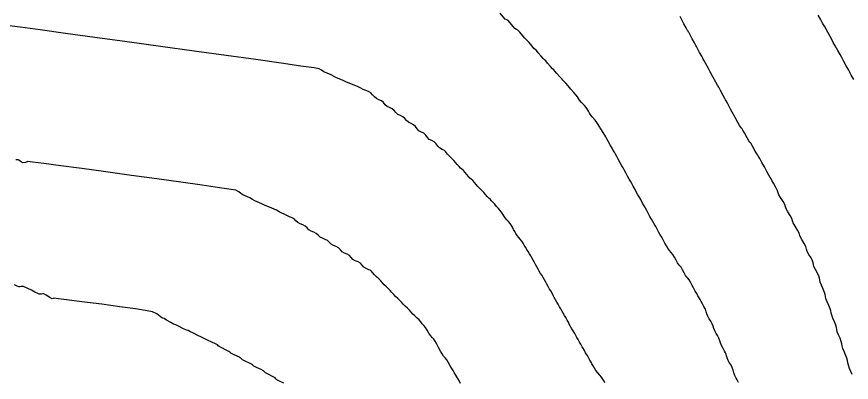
# Model space of a CAD drawing. Header units: millimetres. Extents: x 340454 to 342791, y 6993867 to 6995092.
# Drawn here: x 340951.8 to 341014.6, y 6994484.8 to 6994512.3 of the extents above; entities that cross this region are included whole.
import ezdxf

# ---------------------------------------------------------------- set-up
doc = ezdxf.new("R2010")
doc.units = ezdxf.units.MM
doc.header["$LTSCALE"] = 10
doc.layers.add('T-HM-CURVA_INTERMEDIARIA', color=45, linetype='Continuous')
doc.layers.add('T-HM-CURVA_MESTRA', color=20, linetype='Continuous')

msp = doc.modelspace()

# ---------------------------------------------------------------- linework, layer by layer
at = {"layer": 'T-HM-CURVA_INTERMEDIARIA', "color": 45, "linetype": 'Continuous', "lineweight": -3, "flags": 128}
for points, elevation in [([(341006.135, 6994484.762), (341006.039, 6994484.95), (341005.943, 6994485.091), (341005.842, 6994485.277), (341005.771, 6994485.489), (341005.726, 6994485.678), (341005.653, 6994485.894), (341005.543, 6994486.106), (341005.437, 6994486.272), (341005.353, 6994486.42), (341005.276, 6994486.625), (341005.231, 6994486.772), (341005.195, 6994486.885), (341005.154, 6994486.997), (341005.084, 6994487.113), (341004.967, 6994487.304), (341004.846, 6994487.534), (341004.771, 6994487.732), (341004.726, 6994487.896), (341004.651, 6994488.094), (341004.544, 6994488.29), (341004.44, 6994488.45), (341004.335, 6994488.642), (341004.262, 6994488.834), (341004.218, 6994488.994), (341004.145, 6994489.186), (341004.037, 6994489.384), (341003.928, 6994489.551), (341003.822, 6994489.744), (341003.75, 6994489.931), (341003.706, 6994490.085), (341003.636, 6994490.273), (341003.531, 6994490.483), (341003.422, 6994490.672), (341003.314, 6994490.857), (341003.23, 6994491.009), (341003.163, 6994491.129), (341003.079, 6994491.281), (341002.98, 6994491.46), (341002.878, 6994491.646), (341002.752, 6994491.876), (341002.624, 6994492.117), (341002.52, 6994492.316), (341002.418, 6994492.485), (341002.322, 6994492.606), (341002.238, 6994492.696), (341002.143, 6994492.817), (341002.031, 6994493.013), (341001.915, 6994493.242), (341001.804, 6994493.436), (341001.67, 6994493.599), (341001.536, 6994493.761), (341001.423, 6994493.96), (341001.304, 6994494.195), (341001.193, 6994494.391), (341001.065, 6994494.552), (341000.931, 6994494.709), (341000.808, 6994494.879), (341000.694, 6994495.059), (341000.582, 6994495.26), (341000.459, 6994495.495), (341000.35, 6994495.697), (341000.241, 6994495.879), (341000.133, 6994496.061), (341000.021, 6994496.266), (340999.893, 6994496.506), (340999.783, 6994496.709), (340999.677, 6994496.886), (340999.572, 6994497.063), (340999.459, 6994497.27), (340999.328, 6994497.518), (340999.217, 6994497.722), (340999.114, 6994497.895), (340999.012, 6994498.067), (340998.899, 6994498.276), (340998.763, 6994498.531), (340998.651, 6994498.737), (340998.552, 6994498.904), (340998.453, 6994499.072), (340998.339, 6994499.283), (340998.199, 6994499.545), (340998.087, 6994499.753), (340997.991, 6994499.916), (340997.895, 6994500.078), (340997.779, 6994500.291), (340997.636, 6994500.56), (340997.523, 6994500.77), (340997.43, 6994500.928), (340997.337, 6994501.086), (340997.221, 6994501.3), (340997.074, 6994501.577), (340996.959, 6994501.788), (340996.87, 6994501.943), (340996.78, 6994502.094), (340996.691, 6994502.244), (340996.604, 6994502.395), (340996.488, 6994502.61), (340996.338, 6994502.892), (340996.224, 6994503.104), (340996.14, 6994503.25), (340996.054, 6994503.395), (340995.927, 6994503.597), (340995.758, 6994503.86), (340995.633, 6994504.058), (340995.554, 6994504.201), (340995.469, 6994504.34), (340995.325, 6994504.517), (340995.128, 6994504.744), (340994.986, 6994504.917), (340994.901, 6994505.054), (340994.825, 6994505.193), (340994.75, 6994505.331), (340994.667, 6994505.464), (340994.519, 6994505.632), (340994.31, 6994505.854), (340994.164, 6994506.018), (340994.084, 6994506.146), (340994.005, 6994506.275), (340993.893, 6994506.411), (340993.719, 6994506.61), (340993.508, 6994506.851), (340993.295, 6994507.1), (340993.117, 6994507.309), (340993.006, 6994507.434), (340992.908, 6994507.526), (340992.811, 6994507.619), (340992.664, 6994507.787), (340992.45, 6994508.039), (340992.305, 6994508.206), (340992.21, 6994508.296), (340992.114, 6994508.387), (340991.967, 6994508.556), (340991.75, 6994508.812), (340991.605, 6994508.979), (340991.511, 6994509.068), (340991.418, 6994509.157), (340991.271, 6994509.326), (340991.051, 6994509.585), (340990.905, 6994509.753), (340990.814, 6994509.84), (340990.722, 6994509.927), (340990.575, 6994510.097), (340990.352, 6994510.36), (340990.207, 6994510.528), (340990.117, 6994510.614), (340990.027, 6994510.699), (340989.881, 6994510.872), (340989.656, 6994511.14), (340989.508, 6994511.304), (340989.401, 6994511.358), (340989.294, 6994511.411), (340989.146, 6994511.58), (340988.921, 6994511.853), (340988.774, 6994512.021), (340988.668, 6994512.073), (340988.563, 6994512.124), (340988.414, 6994512.294), (340988.187, 6994512.571)], 717), ([(341014.691, 6994485.346), (341014.6, 6994485.586), (341014.499, 6994485.817), (341014.411, 6994486.05), (341014.361, 6994486.245), (341014.333, 6994486.403), (341014.283, 6994486.598), (341014.191, 6994486.84), (341014.085, 6994487.083), (341013.994, 6994487.318), (341013.946, 6994487.505), (341013.919, 6994487.657), (341013.87, 6994487.844), (341013.777, 6994488.087), (341013.665, 6994488.342), (341013.574, 6994488.579), (341013.527, 6994488.758), (341013.5, 6994488.904), (341013.454, 6994489.083), (341013.358, 6994489.328), (341013.242, 6994489.595), (341013.149, 6994489.834), (341013.104, 6994490.005), (341013.078, 6994490.144), (341013.033, 6994490.315), (341012.936, 6994490.562), (341012.815, 6994490.84), (341012.72, 6994491.081), (341012.677, 6994491.244), (341012.652, 6994491.377), (341012.608, 6994491.54), (341012.51, 6994491.789), (341012.383, 6994492.079), (341012.287, 6994492.322), (341012.247, 6994492.478), (341012.224, 6994492.605), (341012.179, 6994492.759), (341012.069, 6994492.994), (341011.924, 6994493.268), (341011.816, 6994493.498), (341011.776, 6994493.646), (341011.756, 6994493.768), (341011.712, 6994493.915), (341011.593, 6994494.14), (341011.432, 6994494.404), (341011.313, 6994494.618), (341011.256, 6994494.806), (341011.198, 6994494.994), (341011.068, 6994495.236), (341010.894, 6994495.53), (341010.791, 6994495.707), (341010.748, 6994495.825), (341010.718, 6994495.918), (341010.696, 6994495.985), (341010.672, 6994496.053), (341010.574, 6994496.219), (341010.391, 6994496.53), (341010.257, 6994496.775), (341010.2, 6994496.941), (341010.142, 6994497.106), (341010.018, 6994497.329), (341009.843, 6994497.62), (341009.72, 6994497.838), (341009.665, 6994497.997), (341009.61, 6994498.155), (341009.484, 6994498.379), (341009.303, 6994498.679), (341009.18, 6994498.896), (341009.127, 6994499.047), (341009.074, 6994499.199), (341008.95, 6994499.435), (341008.768, 6994499.759), (341008.649, 6994499.969), (341008.583, 6994500.088), (341008.517, 6994500.207), (341008.427, 6994500.371), (341008.273, 6994500.652), (341008.087, 6994500.99), (341007.897, 6994501.339), (341007.737, 6994501.634), (341007.648, 6994501.79), (341007.574, 6994501.879), (341007.5, 6994501.969), (341007.375, 6994502.193), (341007.179, 6994502.559), (341007.056, 6994502.78), (341006.986, 6994502.866), (341006.915, 6994502.951), (341006.79, 6994503.178), (341006.59, 6994503.551), (341006.467, 6994503.775), (341006.401, 6994503.857), (341006.333, 6994503.938), (341006.271, 6994504.025), (341006.212, 6994504.116), (341006.088, 6994504.344), (341005.886, 6994504.72), (341005.764, 6994504.946), (341005.71, 6994505.036), (341005.656, 6994505.127), (341005.531, 6994505.357), (341005.325, 6994505.74), (341005.202, 6994505.967), (341005.151, 6994506.053), (341005.1, 6994506.138), (341004.975, 6994506.37), (341004.764, 6994506.761), (341004.641, 6994506.99), (341004.593, 6994507.07), (341004.546, 6994507.151), (341004.419, 6994507.384), (341004.205, 6994507.783), (341004.08, 6994508.014), (341004.036, 6994508.089), (341003.991, 6994508.164), (341003.864, 6994508.4), (341003.646, 6994508.806), (341003.521, 6994509.039), (341003.479, 6994509.109), (341003.438, 6994509.179), (341003.358, 6994509.327), (341003.199, 6994509.624), (341003.04, 6994509.92), (341002.961, 6994510.065), (341002.923, 6994510.13), (341002.885, 6994510.195), (341002.805, 6994510.343), (341002.643, 6994510.645), (341002.481, 6994510.946), (341002.403, 6994511.092), (341002.368, 6994511.152), (341002.333, 6994511.211), (341002.298, 6994511.27), (341002.264, 6994511.329), (341002.185, 6994511.476), (341002.022, 6994511.78), (341001.859, 6994512.084), (341001.781, 6994512.229), (341001.75, 6994512.283), (341001.719, 6994512.336)], 716), ([(340996.067, 6994484.725), (340996.008, 6994484.854), (340995.919, 6994485.007), (340995.8, 6994485.162), (340995.675, 6994485.302), (340995.529, 6994485.481), (340995.391, 6994485.671), (340995.283, 6994485.83), (340995.176, 6994486.002), (340995.087, 6994486.16), (340995.022, 6994486.288), (340994.936, 6994486.448), (340994.827, 6994486.632), (340994.72, 6994486.807), (340994.61, 6994486.995), (340994.521, 6994487.157), (340994.453, 6994487.288), (340994.364, 6994487.45), (340994.256, 6994487.633), (340994.153, 6994487.802), (340994.044, 6994487.988), (340993.953, 6994488.155), (340993.883, 6994488.288), (340993.792, 6994488.454), (340993.686, 6994488.636), (340993.587, 6994488.799), (340993.479, 6994488.983), (340993.386, 6994489.153), (340993.315, 6994489.29), (340993.222, 6994489.46), (340993.117, 6994489.64), (340993.022, 6994489.797), (340992.915, 6994489.98), (340992.82, 6994490.154), (340992.747, 6994490.293), (340992.653, 6994490.467), (340992.548, 6994490.646), (340992.457, 6994490.796), (340992.351, 6994490.978), (340992.255, 6994491.155), (340992.18, 6994491.297), (340992.084, 6994491.475), (340991.981, 6994491.653), (340991.894, 6994491.796), (340991.789, 6994491.977), (340991.69, 6994492.158), (340991.614, 6994492.304), (340991.516, 6994492.485), (340991.414, 6994492.663), (340991.33, 6994492.803), (340991.227, 6994492.977), (340991.125, 6994493.15), (340991.043, 6994493.287), (340990.944, 6994493.461), (340990.844, 6994493.644), (340990.764, 6994493.798), (340990.666, 6994493.979), (340990.569, 6994494.15), (340990.49, 6994494.285), (340990.389, 6994494.454), (340990.28, 6994494.627), (340990.188, 6994494.769), (340990.08, 6994494.94), (340989.985, 6994495.108), (340989.912, 6994495.244), (340989.808, 6994495.406), (340989.685, 6994495.56), (340989.575, 6994495.679), (340989.453, 6994495.831), (340989.349, 6994495.991), (340989.276, 6994496.125), (340989.185, 6994496.29), (340989.095, 6994496.455), (340989.024, 6994496.586), (340988.921, 6994496.742), (340988.794, 6994496.891), (340988.674, 6994497.008), (340988.548, 6994497.153), (340988.448, 6994497.305), (340988.379, 6994497.433), (340988.28, 6994497.586), (340988.162, 6994497.735), (340988.049, 6994497.859), (340987.91, 6994498.015), (340987.771, 6994498.18), (340987.658, 6994498.314), (340987.535, 6994498.45), (340987.418, 6994498.564), (340987.319, 6994498.651), (340987.202, 6994498.765), (340987.072, 6994498.912), (340986.952, 6994499.058), (340986.824, 6994499.204), (340986.707, 6994499.318), (340986.61, 6994499.403), (340986.494, 6994499.517), (340986.364, 6994499.664), (340986.242, 6994499.813), (340986.113, 6994499.96), (340985.998, 6994500.072), (340985.902, 6994500.157), (340985.787, 6994500.269), (340985.656, 6994500.418), (340985.532, 6994500.569), (340985.403, 6994500.716), (340985.289, 6994500.827), (340985.194, 6994500.912), (340985.08, 6994501.023), (340984.95, 6994501.172), (340984.823, 6994501.326), (340984.694, 6994501.474), (340984.581, 6994501.584), (340984.487, 6994501.667), (340984.375, 6994501.777), (340984.215, 6994501.957), (340984.058, 6994502.144), (340983.985, 6994502.232), (340983.923, 6994502.265), (340983.806, 6994502.309), (340983.6, 6994502.424), (340983.477, 6994502.56), (340983.348, 6994502.734), (340983.209, 6994502.882), (340983.018, 6994502.976), (340982.826, 6994503.07), (340982.692, 6994503.215), (340982.568, 6994503.387), (340982.434, 6994503.531), (340982.244, 6994503.625), (340982.053, 6994503.718), (340981.916, 6994503.861), (340981.789, 6994504.03), (340981.653, 6994504.172), (340981.466, 6994504.267), (340981.274, 6994504.358), (340981.129, 6994504.488), (340980.991, 6994504.639), (340980.846, 6994504.769), (340980.657, 6994504.862), (340980.468, 6994504.954), (340980.323, 6994505.085), (340980.184, 6994505.237), (340980.039, 6994505.367), (340979.851, 6994505.459), (340979.663, 6994505.551), (340979.518, 6994505.682), (340979.378, 6994505.835), (340979.233, 6994505.966), (340979.046, 6994506.058), (340978.858, 6994506.149), (340978.713, 6994506.281), (340978.572, 6994506.435), (340978.428, 6994506.566), (340978.247, 6994506.666), (340978.053, 6994506.748), (340977.866, 6994506.839), (340977.677, 6994506.931), (340977.49, 6994507.025), (340977.3, 6994507.114), (340977.116, 6994507.185), (340976.922, 6994507.252), (340976.738, 6994507.323), (340976.547, 6994507.415), (340976.357, 6994507.509), (340976.176, 6994507.581), (340975.986, 6994507.651), (340975.807, 6994507.728), (340975.623, 6994507.833), (340975.439, 6994507.938), (340975.259, 6994508.012), (340975.07, 6994508.08), (340974.892, 6994508.157), (340974.716, 6994508.282), (340974.536, 6994508.389), (340974.158, 6994508.45), (340973.169, 6994508.593), (340971.669, 6994508.806), (340969.76, 6994509.075), (340967.545, 6994509.384), (340965.124, 6994509.721), (340962.601, 6994510.07), (340960.077, 6994510.418), (340957.654, 6994510.751), (340955.433, 6994511.054), (340953.517, 6994511.313), (340952.007, 6994511.515), (340951.006, 6994511.645)], 718), ([(340985.196, 6994484.69), (340985.108, 6994484.853), (340984.992, 6994485.057), (340984.843, 6994485.311), (340984.723, 6994485.512), (340984.625, 6994485.667), (340984.527, 6994485.821), (340984.412, 6994486.023), (340984.268, 6994486.277), (340984.148, 6994486.472), (340984.034, 6994486.609), (340983.919, 6994486.745), (340983.818, 6994486.907), (340983.694, 6994487.125), (340983.544, 6994487.388), (340983.397, 6994487.647), (340983.277, 6994487.86), (340983.176, 6994488.02), (340983.054, 6994488.155), (340982.931, 6994488.289), (340982.813, 6994488.474), (340982.675, 6994488.708), (340982.556, 6994488.896), (340982.437, 6994489.04), (340982.312, 6994489.179), (340982.191, 6994489.324), (340982.065, 6994489.465), (340981.917, 6994489.608), (340981.741, 6994489.769), (340981.592, 6994489.912), (340981.468, 6994490.057), (340981.343, 6994490.202), (340981.195, 6994490.345), (340981.022, 6994490.504), (340980.874, 6994490.647), (340980.748, 6994490.794), (340980.621, 6994490.94), (340980.475, 6994491.082), (340980.304, 6994491.239), (340980.156, 6994491.382), (340980.028, 6994491.531), (340979.901, 6994491.679), (340979.755, 6994491.821), (340979.586, 6994491.976), (340979.439, 6994492.119), (340979.31, 6994492.269), (340979.181, 6994492.419), (340979.035, 6994492.561), (340978.869, 6994492.714), (340978.722, 6994492.856), (340978.55, 6994493.053), (340978.461, 6994493.16), (340978.417, 6994493.185), (340978.372, 6994493.207), (340978.277, 6994493.246), (340978.086, 6994493.331), (340977.906, 6994493.436), (340977.776, 6994493.589), (340977.645, 6994493.743), (340977.47, 6994493.837), (340977.264, 6994493.92), (340977.089, 6994494.015), (340976.958, 6994494.169), (340976.828, 6994494.323), (340976.653, 6994494.418), (340976.447, 6994494.501), (340976.272, 6994494.595), (340976.139, 6994494.746), (340976.006, 6994494.897), (340975.832, 6994494.993), (340975.628, 6994495.078), (340975.452, 6994495.168), (340975.31, 6994495.305), (340975.167, 6994495.442), (340974.992, 6994495.534), (340974.788, 6994495.62), (340974.613, 6994495.713), (340974.471, 6994495.85), (340974.329, 6994495.987), (340974.153, 6994496.079), (340973.95, 6994496.165), (340973.774, 6994496.257), (340973.632, 6994496.395), (340973.49, 6994496.532), (340973.315, 6994496.624), (340973.111, 6994496.71), (340972.936, 6994496.802), (340972.794, 6994496.94), (340972.651, 6994497.078), (340972.499, 6994497.165), (340972.319, 6994497.246), (340972.097, 6994497.347), (340971.898, 6994497.444), (340971.74, 6994497.521), (340971.541, 6994497.618), (340971.321, 6994497.726), (340971.143, 6994497.815), (340970.981, 6994497.89), (340970.797, 6994497.958), (340970.612, 6994498.027), (340970.43, 6994498.113), (340970.231, 6994498.214), (340970.051, 6994498.3), (340969.869, 6994498.37), (340969.689, 6994498.444), (340969.514, 6994498.541), (340969.323, 6994498.657), (340969.148, 6994498.753), (340968.968, 6994498.824), (340968.79, 6994498.897), (340968.644, 6994498.999), (340968.482, 6994499.125), (340968.267, 6994499.238), (340967.909, 6994499.3), (340967.03, 6994499.431), (340965.735, 6994499.617), (340964.128, 6994499.842), (340962.315, 6994500.094), (340960.399, 6994500.358), (340958.485, 6994500.619), (340956.677, 6994500.864), (340955.08, 6994501.079), (340953.799, 6994501.249), (340952.938, 6994501.36), (340952.601, 6994501.398), (340952.421, 6994501.336), (340952.25, 6994501.297), (340952.117, 6994501.36), (340951.996, 6994501.463), (340951.861, 6994501.535), (340951.683, 6994501.532)], 719)]:
    msp.add_lwpolyline(points, dxfattribs=dict(at, elevation=elevation))
at = {"layer": 'T-HM-CURVA_MESTRA', "color": 20, "linetype": 'Continuous', "lineweight": -3, "flags": 128}
for points, elevation in [([(341014.806, 6994507.587), (341014.623, 6994507.902), (341014.539, 6994508.048), (341014.512, 6994508.124), (341014.429, 6994508.276), (341014.248, 6994508.604), (341014.067, 6994508.932), (341013.984, 6994509.082), (341013.956, 6994509.134), (341013.905, 6994509.226), (341013.777, 6994509.459), (341013.605, 6994509.771), (341013.423, 6994510.104), (341013.272, 6994510.379), (341013.153, 6994510.596), (341013.032, 6994510.815), (341012.878, 6994511.095), (341012.722, 6994511.377), (341012.597, 6994511.603), (341012.47, 6994511.833), (341012.308, 6994512.125), (341012.141, 6994512.428)], 715), ([(340971.882, 6994484.703), (340971.55, 6994484.861), (340971.352, 6994484.96), (340971.287, 6994485.038), (340971.221, 6994485.115), (340971.023, 6994485.215), (340970.69, 6994485.372), (340970.492, 6994485.472), (340970.426, 6994485.547), (340970.36, 6994485.622), (340970.161, 6994485.723), (340969.828, 6994485.881), (340969.63, 6994485.979), (340969.559, 6994486.047), (340969.489, 6994486.115), (340969.29, 6994486.214), (340968.956, 6994486.373), (340968.758, 6994486.472), (340968.688, 6994486.539), (340968.618, 6994486.607), (340968.618, 6994486.607), (340968.602, 6994486.616), (340968.53, 6994486.652), (340968.354, 6994486.737), (340968.085, 6994486.865), (340967.886, 6994486.964), (340967.816, 6994487.031), (340967.746, 6994487.098), (340967.547, 6994487.197), (340967.212, 6994487.357), (340967.014, 6994487.455), (340966.944, 6994487.522), (340966.875, 6994487.59), (340966.739, 6994487.659), (340966.467, 6994487.79), (340966.141, 6994487.946), (340965.878, 6994488.074), (340965.668, 6994488.176), (340965.404, 6994488.305), (340965.076, 6994488.465), (340964.802, 6994488.599), (340964.663, 6994488.665), (340964.575, 6994488.698), (340964.487, 6994488.731), (340964.284, 6994488.829), (340963.945, 6994488.994), (340963.744, 6994489.092), (340963.658, 6994489.126), (340963.572, 6994489.161), (340963.378, 6994489.271), (340963.052, 6994489.459), (340962.858, 6994489.569), (340962.773, 6994489.603), (340962.688, 6994489.637), (340962.566, 6994489.735), (340962.318, 6994489.919), (340961.999, 6994490.086), (340961.587, 6994490.166), (340960.706, 6994490.299), (340959.518, 6994490.465), (340958.183, 6994490.645), (340956.862, 6994490.819), (340955.715, 6994490.967), (340954.903, 6994491.07), (340954.587, 6994491.108), (340954.503, 6994491.081), (340954.421, 6994491.06), (340954.254, 6994491.158), (340953.975, 6994491.336), (340953.807, 6994491.436), (340953.722, 6994491.43), (340953.635, 6994491.416), (340953.545, 6994491.406), (340953.454, 6994491.406), (340953.341, 6994491.457), (340953.123, 6994491.568), (340952.861, 6994491.701), (340952.598, 6994491.834), (340952.378, 6994491.946), (340952.265, 6994491.996), (340952.178, 6994491.993), (340952.09, 6994491.981), (340951.999, 6994491.969), (340951.907, 6994491.965), (340951.794, 6994492.01), (340951.581, 6994492.108)], 720)]:
    msp.add_lwpolyline(points, dxfattribs=dict(at, elevation=elevation))

doc.saveas('drawing.dxf')
